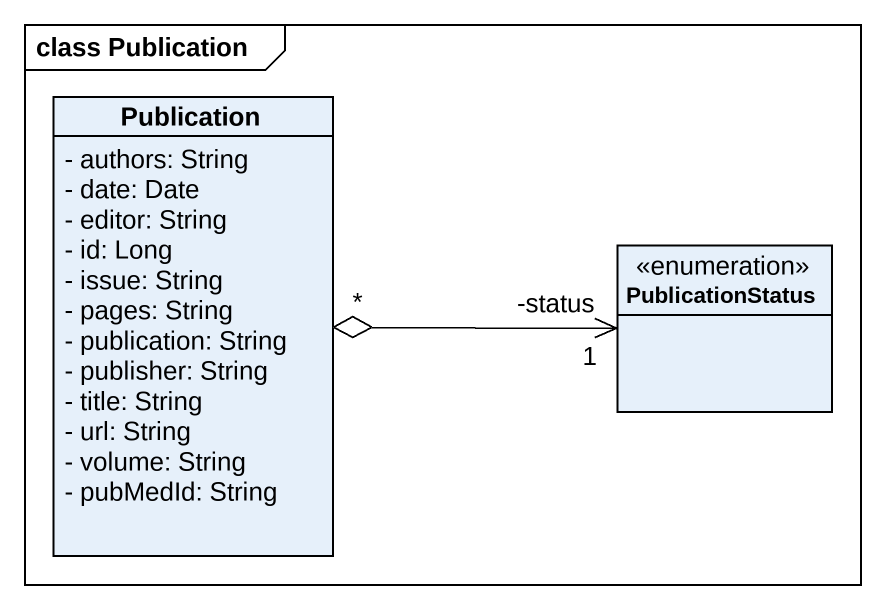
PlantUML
@startuml
mainframe class Publication
hide circle
hide empty members
skinparam classAttributeIconSize 0
class Publication {
  - authors: String
  - date: Date
  - editor: String
  - id: Long
  - issue: String
  - pages: String
  - publication: String
  - publisher: String
  - title: String
  - url: String
  - volume: String
  - pubMedId: String
}
enum PublicationStatus
Publication "*" o-right-> "-status\n1" PublicationStatus
@enduml
